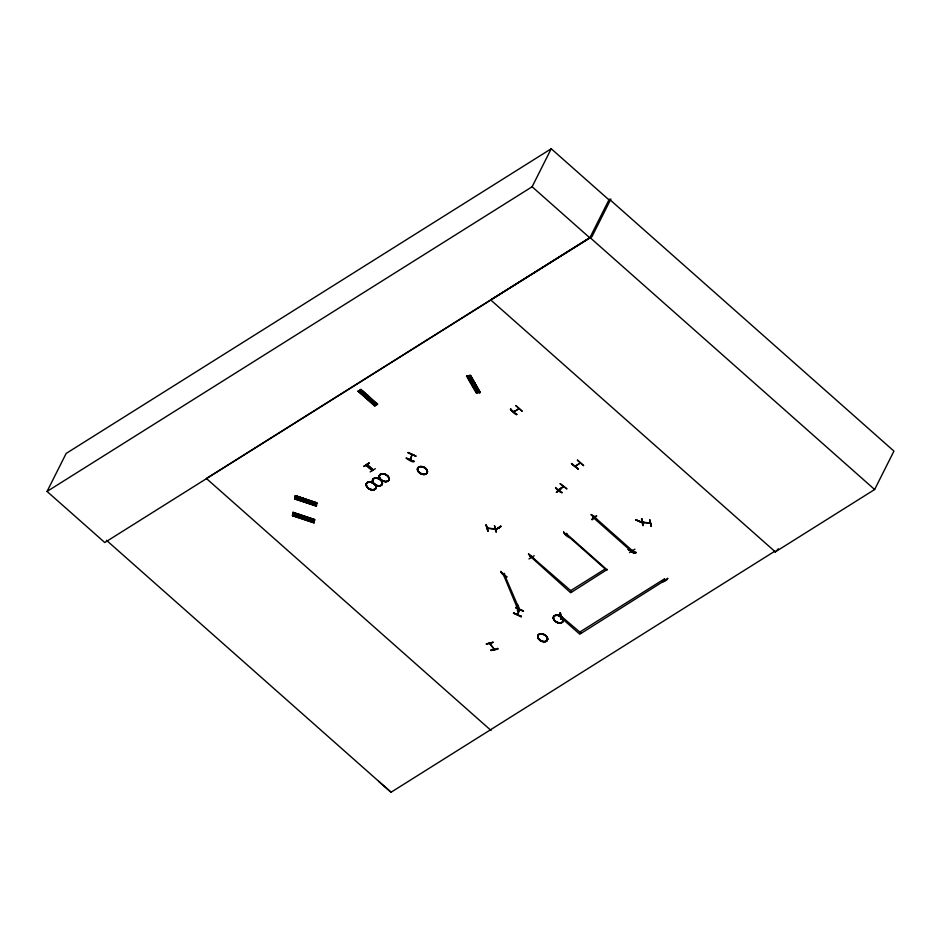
<?xml version="1.0" encoding="UTF-8"?>
<svg xmlns="http://www.w3.org/2000/svg" width="941" height="941" viewBox="0 0 941 941"><rect width="100%" height="100%" fill="white"/><g stroke="black" fill="none" stroke-linecap="round" stroke-linejoin="round"><path stroke-width="1.41" d="M498.448 528.183L499.177 528.56M530.559 556.649L531.136 555.566M530.936 556.884L531.136 556.931M596.723 516.009L592.148 519.761L591.936 519.161M632.587 551.708L632.27 551.073M664.558 579.068L664.534 579.538M410.723 458.926L410.323 459.926L412.146 454.562L410.017 459.773L410.452 458.808M528.971 558.966L534.182 555.743M667.651 578.55C655.301 584.726 667.981 581.185 667.698 578.197M631.999 550.991L632.54 550.72M639.68 521.737L639.962 521.784M519.408 609.427L517.456 614.167M517.809 614.285L519.703 609.58L519.197 609.956M491.037 650.549C504 646.89 495.342 650.537 490.943 649.902M294.874 498.507L295.298 495.648L316.87 502.87L316.282 506.164L294.709 498.895L316.329 505.811L316.505 505.164L294.874 498.083M297.062 499.236L297.485 496.377M294.839 515.939L295.262 513.08M298.52 499.73L298.956 496.872M296.297 516.433L296.721 513.563M300.708 500.459L301.144 497.601M298.485 517.162L298.909 514.304M302.661 501.106L303.084 498.248M300.426 517.809L300.861 514.95M304.849 501.847L305.272 498.977M302.614 518.538L303.049 515.68M314.235 504.988L314.659 502.129M312.012 521.69L312.436 518.82M314.118 522.42L314.623 519.561L292.992 512.351L292.569 515.339L314.141 522.255M558.648 490.543L559.73 490.59M594.241 516.915L593.289 517.197L593.618 516.585M559.636 489.52C558.189 490.226 560.013 491.378 558.966 490.508M563.471 486.568L562.73 486.803L563.236 486.391M316.647 503.811L295.156 496.342M294.804 498.577L316.364 505.858L294.886 498.024M292.557 515.068L314.2 522.42M292.475 515.633L292.71 514.645L314.282 521.855L314.047 522.867L292.475 515.644L314.059 522.808M316.694 503.459L316.87 502.87L295.215 495.648L316.729 503.259M314.494 519.961L292.933 512.739L314.565 520.114M635.845 520.032L643.715 523.125L635.998 519.703M636.281 552.367C635.987 554.99 627.647 549.638 628.412 549.262M632.893 551.614L632.081 551.214L632.681 550.179M408.112 452.833L415.91 456.185L408.265 452.503M513.586 411.77L518.914 408.747L513.798 411.958M514.327 411.664L514.362 411.017M575.104 466.23L580.268 462.984M503.635 574.304L504.364 573.375M503.941 574.469L504.623 573.739M531.536 557.143L530.477 556.601M566.458 534.841L567.235 534.088M594.136 517.456L593.936 517.997M521.22 616.72L513.457 613.238L513.727 612.638M515.668 607.721L523.408 611.262L515.833 607.392M521.185 616.778L521.467 616.167M494.26 649.337L489.555 643.362L490.32 643.915M494.237 649.384L489.802 643.279M369.695 467.9L369.519 467.912M487.156 528.054L488.003 528.348M774.596 551.344L775.266 551.932L874.636 489.52L893.95 451.115L609.298 199.139L589.819 237.85L104.769 542.522L47.05 491.437L66.164 453.433L551.226 148.76L608.945 199.845M363.944 466.36L369.237 462.972L364.061 466.207M366.225 465.007L372.365 470.429L366.237 464.972M47.05 491.437L532.112 186.765L551.226 148.76M406.441 457.867C405.653 458.196 413.781 463.795 414.24 461.219M610.921 198.963L591.971 236.65L490.684 299.908L775.337 551.885L778.407 548.803M510.798 408.841C509.469 409.558 516.433 415.722 516.915 414.252M515.986 405.595L522.102 411.017M485.979 524.984L488.108 530.971M496.248 532.159L494.472 525.607L495.966 531.83M494.378 529.113L494.343 528.419M496.025 529.36L500.788 526.148M501.082 526.466L495.801 529.56L500.741 526.16M500.859 571.363C499.53 572.069 506.458 578.256 506.94 576.798M518.832 607.039L517.127 607.533L502.894 573.387M503.706 574.21L504.411 573.551M562.271 492.461C561.777 494.013 554.52 488.026 555.649 487.426M560.236 483.627L566.835 488.697M561.177 488.297L556.601 492.037M559.377 490.014L559.401 489.344M528.56 553.978L534.641 559.425M577.503 460.055L583.62 465.466M607.38 569.387L570.669 592.771L530.124 556.19M575.539 465.901L576.174 465.501L575.68 465.866M486.368 643.997L493.037 642.385L486.509 643.797M530.947 557.46L530.712 556.46M578.009 469.171C566.635 458.502 572.057 465.454 578.433 468.712M486.356 644.115L493.19 642.185M493.884 649.325L493.719 648.373M517.973 610.838L517.456 604.51M517.362 604.816L517.985 610.932L517.526 604.498M497.613 648.302L497.707 648.949M518.75 607.545L517.856 608.074M523.561 610.932L515.727 607.604M563.683 531.9C562.353 532.618 569.27 538.805 569.764 537.335M606.38 570.023L565.588 533.912M565.353 534.394L566.6 533.288M591.195 514.833L597.57 520.091L591.383 514.527M634.81 552.167L633.564 553.273L592.783 517.162L594.03 516.056L593.324 517.162L594.077 517.491L593.324 517.162M594.336 516.844L593.912 517.962M570.728 590.619L605.192 568.964M560.095 613.026L561.165 619.225L560.26 612.709M665.499 580.032L579.774 634.21L559.377 616.155L559.707 615.402M571.916 591.666L530.889 556.037L529.889 556.672M559.377 616.155L560.624 615.049M560.201 612.991L560.883 618.825M579.821 632.046L664.311 578.974M581.009 633.105L560.377 615.52M641.95 518.762C645.197 539.217 638.81 505.423 643.056 525.219M643.491 521.808L643.526 522.02M629.517 552.614L634.952 549.203M649.702 520.138L651.419 526.419L649.855 519.82M649.655 523.325L649.631 522.631M642.409 522.079L650.313 523.137M649.431 523.02L650.137 523.055M650.349 523.384L642.538 522.314M555.496 487.697L562.13 492.719M559.672 615.802L560.424 616.19M510.351 409.323L516.491 414.722M510.634 409.1L516.75 414.569M578.245 469.006L571.869 463.795M563.518 532.159L569.611 537.593M358.062 391.315L360.968 389.351L377.623 404.124L374.624 405.983L358.121 391.291M375.365 405.442L358.874 390.644L358.298 391.091L374.965 405.783M376.953 404.465L360.156 390.021L376.741 404.689L377.541 404.018M566.506 534.806L567.164 534.77M487.238 528.054L495.013 528.913M642.491 522.09L643.103 522.114M360.709 389.68L377.129 404.43M360.885 389.48L360.474 389.668M485.979 524.972L487.944 531.289L486.403 524.949M559.389 489.955C556.237 490.108 571.434 481.792 558.707 490.155M365.978 465.172L372.118 470.571M372.46 470.218L366.32 464.819M556.437 492.237L560.942 488.508M556.437 492.355L561.012 488.614M596.441 515.703L591.889 519.514M517.55 610.827L516.985 604.687M480.286 392.515L470.629 375.541L466.477 376.012L476.24 392.962L480.098 392.397M467.571 375.671L477.393 392.832L467.195 375.941M479.098 392.656L469.771 375.435L470.465 375.353L480.216 392.515M479.051 392.632L480.145 392.303M360.074 392.468L362.65 390.844M361.191 393.456L363.779 391.832M362.873 394.949L365.461 393.326M364.367 396.267L366.955 394.644L368.637 396.126L366.049 397.749M373.259 404.136L375.847 402.513M363.955 466.454L369.084 463.125M575.398 466.43L580.103 462.996M592.783 517.162L593.853 516.515L634.575 552.638M378.611 781.324L391.068 792.24L774.666 551.297L775.337 551.885M664.193 579.656L664.969 580.009M469.747 375.541L479.592 392.585L469.771 375.435M470.147 375.612L479.792 392.573M467.865 377.494L471.453 377.07M468.524 378.635L472.1 378.223M469.5 380.364L473.088 379.941M470.382 381.881L473.97 381.47M471.359 383.61L474.946 383.187M475.57 390.986L479.157 390.562M593.7 516.421L593.489 517.032M494.296 528.807L495.072 529.124L487.32 528.301M316.505 505.164L294.839 498.024M502.659 573.869L504.117 573.845L518.597 607.521M369.672 467.171L369.095 467.536M635.881 519.914L643.762 523.008M408.159 452.715L415.957 456.067M649.831 520.114L651.066 526.29M560.53 613.062L561.165 619.19M560.118 483.839L566.741 488.92M874.636 489.52L589.983 237.532L206.385 478.487L491.037 730.463M532.112 186.765L589.819 237.85M515.88 405.806L522.008 411.241M577.398 460.267L583.526 465.701M664.075 579.456L665.263 580.503M566.364 533.759L607.145 569.87M375.188 405.642L358.345 391.056M373.224 469.888L366.943 464.419L373.024 469.994M370.072 467.63L369.154 467.501M106.415 540.263L391.068 792.24M591.277 514.739L597.37 520.185M528.666 554.12L534.747 559.554M528.454 554.19L534.547 559.648M476.558 392.703L466.877 375.765M375.341 468.677L370.166 471.923M497.707 648.89L490.873 650.266M292.98 512.375L292.839 513.351L314.412 520.573L314.647 519.561L293.016 512.433M628.259 549.579L636.128 552.72L628.282 549.544M406.3 458.185L414.075 461.572L406.312 458.149M513.586 612.944L521.29 616.52L513.598 612.909M500.694 571.622L506.764 577.092L500.671 571.658M418.357 471.559A5.317 3.517 26.7 0 0 426.991 473.217A5.317 3.517 26.7 0 0 422.038 466.654A5.317 3.517 26.7 0 0 418.357 471.559M418.427 471.453A5.281 3.493 26.7 0 0 427.014 473.111A5.281 3.493 26.7 0 0 422.097 466.571A5.281 3.493 26.7 0 0 418.427 471.453A5.27 3.482 26.7 0 0 427.002 473.111A5.27 3.482 26.7 0 0 422.097 466.595A5.27 3.482 26.7 0 0 418.427 471.465M418.275 471.712A5.317 3.517 26.7 0 0 426.92 473.37A5.317 3.517 26.7 0 0 421.968 466.795A5.317 3.517 26.7 0 0 418.275 471.712A5.281 3.493 26.7 0 0 426.896 473.347A5.281 3.493 26.7 0 0 421.968 466.818A5.281 3.493 26.7 0 0 418.31 471.7M538.499 638.974A5.293 3.505 26.7 0 0 547.109 640.621A5.293 3.505 26.7 0 0 542.181 634.081A5.293 3.505 26.7 0 0 538.499 638.974M538.617 638.739A5.293 3.505 26.7 0 0 547.215 640.398A5.281 3.493 26.7 0 0 542.298 633.846A5.293 3.505 26.7 0 0 538.617 638.739A5.281 3.493 26.7 0 0 547.215 640.386A5.293 3.505 26.7 0 0 542.287 633.846A5.281 3.493 26.7 0 0 538.628 638.727M538.499 638.974A5.281 3.493 26.7 0 0 547.086 640.621A5.281 3.493 26.7 0 0 542.169 634.093A5.281 3.493 26.7 0 0 538.499 638.974M554.131 620.284A5.293 3.505 26.7 0 0 562.742 621.942A5.281 3.493 26.7 0 0 557.813 615.39A5.293 3.505 26.7 0 0 554.131 620.284A5.281 3.493 26.7 0 0 562.73 621.919A5.293 3.505 26.7 0 0 557.813 615.39A5.281 3.493 26.7 0 0 554.143 620.272M554.261 620.037A5.293 3.505 26.7 0 0 562.859 621.695A5.281 3.493 26.7 0 0 557.942 615.143A5.293 3.505 26.7 0 0 554.261 620.037A5.281 3.493 26.7 0 0 562.859 621.683A5.293 3.505 26.7 0 0 557.931 615.143A5.281 3.493 26.7 0 0 554.273 620.025M367.002 487.109A5.305 3.505 26.7 0 0 375.624 488.767A5.305 3.505 26.7 0 0 370.695 482.204A5.305 3.505 26.7 0 0 367.002 487.109A5.305 3.505 26.7 0 0 375.624 488.779A5.305 3.505 26.7 0 0 370.683 482.215A5.305 3.505 26.7 0 0 367.002 487.12A5.281 3.493 26.7 0 0 375.6 488.767A5.281 3.493 26.7 0 0 370.683 482.227A5.281 3.493 26.7 0 0 367.014 487.109M367.131 486.873A5.293 3.505 26.7 0 0 375.73 488.532A5.293 3.505 26.7 0 0 370.801 481.98A5.293 3.505 26.7 0 0 367.131 486.873A5.27 3.482 26.7 0 0 375.718 488.52A5.27 3.482 26.7 0 0 370.801 482.004A5.27 3.482 26.7 0 0 367.143 486.873M373.306 483.051A5.317 3.517 26.7 0 0 381.952 484.709A5.317 3.517 26.7 0 0 377 478.134A5.317 3.517 26.7 0 0 373.306 483.051A5.293 3.505 26.7 0 0 381.975 484.603A5.293 3.505 26.7 0 0 377.047 478.063A5.293 3.505 26.7 0 0 373.377 482.956M373.389 482.945A5.27 3.482 26.7 0 0 381.964 484.591A5.27 3.482 26.7 0 0 377.047 478.075A5.27 3.482 26.7 0 0 373.389 482.945M373.259 483.192A5.281 3.493 26.7 0 0 381.846 484.838A5.281 3.493 26.7 0 0 376.929 478.31A5.281 3.493 26.7 0 0 373.259 483.192M380.058 478.816A5.317 3.517 26.7 0 0 388.704 480.475A5.317 3.517 26.7 0 0 383.752 473.899A5.293 3.505 26.7 0 0 380.117 478.71A5.293 3.505 26.7 0 0 388.727 480.369A5.293 3.505 26.7 0 0 383.799 473.817A5.317 3.517 26.7 0 0 380.058 478.816A5.281 3.493 26.7 0 0 388.598 480.604A5.281 3.493 26.7 0 0 383.681 474.064A5.281 3.493 26.7 0 0 380.011 478.945M380.14 478.71A5.27 3.482 26.7 0 0 388.704 480.357A5.27 3.482 26.7 0 0 383.799 473.841A5.27 3.482 26.7 0 0 380.14 478.71"/></g></svg>
